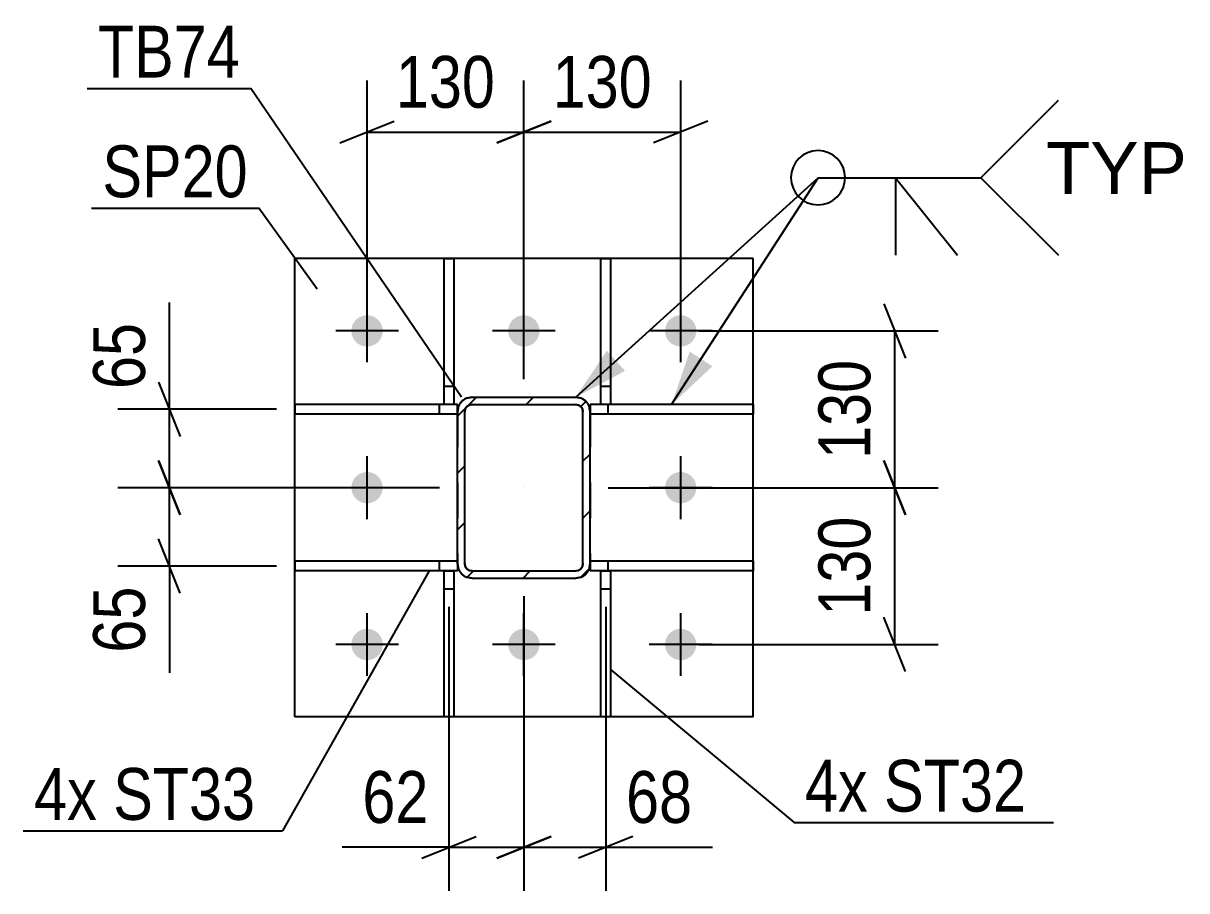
# Model space of a CAD drawing. Header units: millimetres. Extents: x 0 to 841, y 0 to 594.
# Drawn here: x 284.9 to 349.2, y 151.2 to 199.2 of the extents above; entities that cross this region are included whole.
import ezdxf

# ---------------------------------------------------------------- set-up
doc = ezdxf.new("R2010")
doc.units = ezdxf.units.MM
doc.linetypes.add('DXK_LINE_DOT2', pattern=[3.9198, 1.9599, -1.9599])
doc.linetypes.add('DXK_LINE_DOT3', pattern=[5.9187, 2.979, -0.9799, 0.9799, -0.9799])
doc.styles.add('Arial', font='ARIAL.TTF', dxfattribs={"height": 0.2})
doc.styles.add('Arial Narrow', font='ARIALN.TTF', dxfattribs={"height": 0.2})

# ---------------------------------------------------------------- blocks, each defined once
blk = doc.blocks.new('Part-814553173-6036 - 6002')
at = {"linetype": 'Continuous'}
h = blk.add_hatch(dxfattribs=at)
h.set_pattern_fill('', scale=0.7, style=0, pattern_type=0)
h.set_pattern_definition([(45, (315.97, 178.2634), (-1.57154, 1.57154), [])])
h.paths.add_polyline_path([(316.143, 178.004), (315.97, 178.263), (315.711, 178.437), (315.404, 178.498), (309.671, 178.498), (309.365, 178.437), (309.105, 178.263), (308.932, 178.004), (308.871, 177.698), (308.871, 169.298), (308.932, 168.992), (309.105, 168.732), (309.365, 168.559), (309.671, 168.498), (315.404, 168.498), (315.711, 168.559), (315.97, 168.732), (316.143, 168.992), (316.204, 169.298), (316.204, 177.698)])
h.paths.add_polyline_path([(315.804, 169.298), (315.774, 169.145), (315.687, 169.015), (315.557, 168.928), (315.404, 168.898), (309.671, 168.898), (309.518, 168.928), (309.388, 169.015), (309.301, 169.145), (309.271, 169.298), (309.271, 177.698), (309.301, 177.851), (309.388, 177.981), (309.518, 178.067), (309.671, 178.098), (315.404, 178.098), (315.557, 178.067), (315.687, 177.981), (315.774, 177.851), (315.804, 177.698)])
at = {"color": 7, "linetype": 'DXK_LINE_DOT2'}
for p, q in [((309.365, 178.437), (309.671, 178.498)), ((309.671, 178.498), (315.404, 178.498)), ((315.404, 178.498), (315.711, 178.437)), ((308.871, 177.698), (308.932, 178.004)), ((308.871, 177.698), (308.871, 169.298)), ((309.301, 177.851), (309.271, 177.698)), ((309.271, 169.298), (309.271, 177.698)), ((309.388, 177.981), (309.301, 177.851)), ((309.518, 178.067), (309.388, 177.981)), ((309.671, 178.098), (309.518, 178.067)), ((309.671, 178.098), (315.404, 178.098)), ((315.557, 178.067), (315.404, 178.098)), ((315.687, 177.981), (315.557, 178.067)), ((315.774, 177.851), (315.687, 177.981)), ((315.804, 177.698), (315.774, 177.851)), ((315.804, 169.298), (315.804, 177.698)), ((316.143, 178.004), (316.204, 177.698)), ((316.204, 177.698), (316.204, 169.298)), ((308.932, 168.992), (308.871, 169.298)), ((309.271, 169.298), (309.301, 169.145)), ((309.301, 169.145), (309.388, 169.015)), ((315.687, 169.015), (315.774, 169.145)), ((315.774, 169.145), (315.804, 169.298)), ((316.204, 169.298), (316.143, 168.992)), ((309.671, 168.498), (309.365, 168.559)), ((309.388, 169.015), (309.518, 168.928)), ((309.518, 168.928), (309.671, 168.898)), ((309.671, 168.898), (315.404, 168.898)), ((309.671, 168.498), (315.404, 168.498)), ((315.404, 168.898), (315.557, 168.928)), ((315.711, 168.559), (315.404, 168.498)), ((315.557, 168.928), (315.687, 169.015))]:
    blk.add_line(p, q, dxfattribs=at)
at = {"color": 2, "linetype": 'Continuous'}
for p, q in [((309.671, 178.498), (309.365, 178.437)), ((309.671, 178.498), (315.404, 178.498)), ((315.711, 178.437), (315.404, 178.498)), ((308.932, 178.004), (308.871, 177.698)), ((308.871, 169.298), (308.871, 177.698)), ((309.271, 177.698), (309.301, 177.851)), ((309.271, 169.298), (309.271, 177.698)), ((309.301, 177.851), (309.388, 177.981)), ((309.388, 177.981), (309.518, 178.067)), ((309.518, 178.067), (309.671, 178.098)), ((309.671, 178.098), (315.404, 178.098)), ((315.404, 178.098), (315.557, 178.067)), ((315.557, 178.067), (315.687, 177.981)), ((315.687, 177.981), (315.774, 177.851)), ((315.774, 177.851), (315.804, 177.698)), ((315.804, 169.298), (315.804, 177.698)), ((316.204, 177.698), (316.143, 178.004)), ((316.204, 169.298), (316.204, 177.698)), ((308.871, 169.298), (308.932, 168.992)), ((309.301, 169.145), (309.271, 169.298)), ((309.388, 169.015), (309.301, 169.145)), ((315.774, 169.145), (315.687, 169.015)), ((315.804, 169.298), (315.774, 169.145)), ((316.143, 168.992), (316.204, 169.298)), ((309.365, 168.559), (309.671, 168.498)), ((309.518, 168.928), (309.388, 169.015)), ((309.671, 168.898), (309.518, 168.928)), ((309.671, 168.898), (315.404, 168.898)), ((309.671, 168.498), (315.404, 168.498)), ((315.557, 168.928), (315.404, 168.898)), ((315.404, 168.498), (315.711, 168.559)), ((315.687, 169.015), (315.557, 168.928))]:
    blk.add_line(p, q, dxfattribs=at)
at = {"color": 7, "linetype": 'DXK_LINE_DOT3'}
blk.add_line((312.538, 173.498), (312.538, 173.498), dxfattribs=at)
at = {"color": 7, "linetype": 'DXK_LINE_DOT2'}
for centre, start, end in [((309.671, 177.698), 112.5, 157.5), ((315.404, 177.698), 22.5, 67.5), ((309.671, 169.298), 202.5, 247.5), ((315.404, 169.298), 292.5, 337.5)]:
    blk.add_arc(centre, 0.8, start, end, dxfattribs=at)
at = {"color": 2, "linetype": 'Continuous'}
for centre, start, end in [((309.671, 177.698), 112.5, 157.5), ((315.404, 177.698), 22.5, 67.5), ((309.671, 169.298), 202.5, 247.5), ((315.404, 169.298), 292.5, 337.5)]:
    blk.add_arc(centre, 0.8, start, end, dxfattribs=at)
blk = doc.blocks.new('Part-814553173-6048 - 6002')
at = {"color": 2, "linetype": 'Continuous'}
for p, q in [((299.871, 160.831), (299.871, 186.164)), ((325.204, 186.164), (299.871, 186.164)), ((325.204, 160.831), (325.204, 186.164)), ((325.204, 160.831), (299.871, 160.831))]:
    blk.add_line(p, q, dxfattribs=at)
blk = doc.blocks.new('Part-814553173-6063 - 6002')
at = {"color": 2, "linetype": 'Continuous'}
for p, q in [((325.205, 169.429), (316.205, 169.429)), ((316.205, 169.3), (316.205, 168.896)), ((325.205, 169.429), (325.205, 168.896)), ((316.794, 168.896), (316.205, 168.896)), ((325.205, 168.896), (317.327, 168.896))]:
    blk.add_line(p, q, dxfattribs=at)
at = {"color": 7, "linetype": 'DXK_LINE_DOT2'}
for p, q in [((316.205, 169.429), (316.205, 169.3)), ((317.205, 168.896), (317.205, 169.429)), ((317.327, 168.896), (316.794, 168.896))]:
    blk.add_line(p, q, dxfattribs=at)
blk = doc.blocks.new('Part-814553173-6114 - 6002')
at = {"color": 2, "linetype": 'Continuous'}
for p, q in [((308.127, 178.103), (308.127, 186.163)), ((308.127, 186.163), (308.661, 186.163)), ((308.661, 186.163), (308.661, 178.103)), ((308.661, 178.103), (308.127, 178.103))]:
    blk.add_line(p, q, dxfattribs=at)
at = {"color": 7, "linetype": 'DXK_LINE_DOT2'}
blk.add_line((308.127, 179.103), (308.661, 179.103), dxfattribs=at)
blk = doc.blocks.new('Part-814553173-6109 - 6002')
at = {"color": 2, "linetype": 'Continuous'}
for p, q in [((316.794, 178.103), (316.794, 186.163)), ((316.794, 186.163), (317.327, 186.163)), ((317.327, 186.163), (317.327, 178.103)), ((317.327, 178.103), (316.794, 178.103))]:
    blk.add_line(p, q, dxfattribs=at)
at = {"color": 7, "linetype": 'DXK_LINE_DOT2'}
blk.add_line((316.794, 179.103), (317.327, 179.103), dxfattribs=at)
blk = doc.blocks.new('Part-814553173-6119 - 6002')
at = {"color": 2, "linetype": 'Continuous'}
for p, q in [((316.794, 160.829), (316.794, 168.903)), ((316.794, 168.903), (317.327, 168.903)), ((317.327, 168.903), (317.327, 160.829)), ((317.327, 160.829), (316.794, 160.829))]:
    blk.add_line(p, q, dxfattribs=at)
at = {"color": 7, "linetype": 'DXK_LINE_DOT2'}
blk.add_line((316.794, 167.903), (317.327, 167.903), dxfattribs=at)
blk = doc.blocks.new('Part-814553173-6129 - 6002')
at = {"color": 2, "linetype": 'Continuous'}
for p, q in [((325.205, 178.096), (316.205, 178.096)), ((316.205, 178.096), (316.205, 177.695)), ((325.205, 177.563), (316.205, 177.563)), ((325.205, 178.096), (325.205, 177.563))]:
    blk.add_line(p, q, dxfattribs=at)
at = {"color": 7, "linetype": 'DXK_LINE_DOT2'}
for p, q in [((316.205, 177.695), (316.205, 177.563)), ((317.205, 177.563), (317.205, 178.096))]:
    blk.add_line(p, q, dxfattribs=at)
blk = doc.blocks.new('Bolt-814553173-6132 - 6002')
at = {"linetype": 'Continuous'}
for points in [[(303.004, 182.164, -1), (304.738, 182.164, -1)], [(311.671, 182.164, -1), (313.404, 182.164, -1)], [(320.338, 182.164, -1), (322.071, 182.164, -1)], [(303.004, 173.498, -1), (304.738, 173.498, -1)], [(320.338, 173.498, -1), (322.071, 173.498, -1)], [(303.004, 164.831, -1), (304.738, 164.831, -1)], [(311.671, 164.831, -1), (313.404, 164.831, -1)], [(320.338, 164.831, -1), (322.071, 164.831, -1)]]:
    blk.add_hatch(color=1, dxfattribs=at).paths.add_polyline_path(points)
at = {"color": 1, "linetype": 'Continuous'}
for p, q in [((303.871, 180.431), (303.871, 183.898)), ((312.538, 180.431), (312.538, 183.898)), ((321.204, 180.431), (321.204, 183.898)), ((305.604, 182.164), (302.138, 182.164)), ((314.271, 182.164), (310.804, 182.164)), ((322.938, 182.164), (319.471, 182.164)), ((303.871, 171.764), (303.871, 175.231)), ((321.204, 171.764), (321.204, 175.231)), ((305.604, 173.498), (302.138, 173.498)), ((322.938, 173.498), (319.471, 173.498)), ((303.871, 163.098), (303.871, 166.564)), ((312.538, 163.098), (312.538, 166.564)), ((321.204, 163.098), (321.204, 166.564)), ((305.604, 164.831), (302.138, 164.831)), ((314.271, 164.831), (310.804, 164.831)), ((322.938, 164.831), (319.471, 164.831))]:
    blk.add_line(p, q, dxfattribs=at)
blk = doc.blocks.new('Part-814553173-6146 - 6002')
at = {"color": 2, "linetype": 'Continuous'}
for p, q in [((308.127, 160.829), (308.128, 168.903)), ((308.128, 168.903), (308.661, 168.903)), ((308.661, 168.903), (308.661, 160.829)), ((308.661, 160.829), (308.127, 160.829))]:
    blk.add_line(p, q, dxfattribs=at)
at = {"color": 7, "linetype": 'DXK_LINE_DOT2'}
blk.add_line((308.128, 167.903), (308.661, 167.903), dxfattribs=at)
blk = doc.blocks.new('Part-814553173-6151 - 6002')
at = {"color": 2, "linetype": 'Continuous'}
for p, q in [((308.871, 178.096), (299.871, 178.096)), ((299.871, 178.096), (299.871, 177.563)), ((308.871, 177.562), (299.871, 177.563)), ((308.871, 177.698), (308.871, 178.096))]:
    blk.add_line(p, q, dxfattribs=at)
at = {"color": 7, "linetype": 'DXK_LINE_DOT2'}
for p, q in [((307.871, 177.563), (307.871, 178.096)), ((308.871, 177.698), (308.871, 177.562))]:
    blk.add_line(p, q, dxfattribs=at)
blk = doc.blocks.new('Part-814553173-6158 - 6002')
at = {"color": 2, "linetype": 'Continuous'}
for p, q in [((308.871, 169.429), (299.871, 169.429)), ((299.871, 169.429), (299.871, 168.896)), ((308.871, 169.298), (308.871, 168.896)), ((308.128, 168.896), (299.871, 168.896)), ((308.871, 168.896), (308.661, 168.896))]:
    blk.add_line(p, q, dxfattribs=at)
at = {"color": 7, "linetype": 'DXK_LINE_DOT2'}
for p, q in [((307.871, 168.896), (307.871, 169.429)), ((308.871, 169.298), (308.871, 169.429)), ((308.661, 168.896), (308.128, 168.896))]:
    blk.add_line(p, q, dxfattribs=at)
blk = doc.blocks.new('StraightDimension-814553173-6261 - 6002')
at = {"color": 7, "linetype": 'Continuous'}
for p, q in [((303.871, 183.164), (303.871, 196.002)), ((312.538, 179.498), (312.538, 196.002)), ((302.371, 192.552), (305.371, 193.752)), ((314.038, 193.752), (311.038, 192.552)), ((303.871, 193.152), (312.538, 193.152))]:
    blk.add_line(p, q, dxfattribs=at)
at = {"color": 0}
blk.add_wipeout([(311.547, 193.902), (311.547, 198.102), (304.862, 198.102), (304.862, 193.902)], dxfattribs=at)
at = {"color": 3, "style": 'Arial Narrow'}
blk.add_text('130', height=2.8633, dxfattribs=at).set_placement((305.462, 194.502))
blk = doc.blocks.new('StraightDimension-814553173-6254 - 6002')
at = {"color": 7, "linetype": 'Continuous'}
for p, q in [((292.347, 174.998), (293.547, 171.998)), ((307.871, 173.498), (290.097, 173.498)), ((292.947, 169.163), (292.947, 173.498)), ((293.547, 167.663), (292.347, 170.663)), ((298.871, 169.163), (290.097, 169.163)), ((292.947, 169.163), (292.947, 163.256)), ((292.947, 169.163), (292.947, 163.256))]:
    blk.add_line(p, q, dxfattribs=at)
at = {"color": 0}
blk.add_wipeout([(292.197, 168.638), (287.997, 168.638), (287.997, 163.781), (292.197, 163.781)], dxfattribs=at)
at = {"color": 3, "style": 'Arial Narrow'}
blk.add_text('65', height=2.8633, rotation=90.00021, dxfattribs=at).set_placement((291.597, 164.381))
blk = doc.blocks.new('StraightDimension-814553173-6280 - 6002')
at = {"color": 7, "linetype": 'Continuous'}
for p, q in [((312.538, 167.498), (312.538, 151.216)), ((308.394, 166.903), (308.394, 151.216)), ((306.894, 153.016), (309.894, 154.216)), ((314.038, 154.216), (311.038, 153.016)), ((308.394, 153.616), (302.488, 153.616)), ((308.394, 153.616), (302.488, 153.616)), ((308.394, 153.616), (312.538, 153.616))]:
    blk.add_line(p, q, dxfattribs=at)
at = {"color": 0}
blk.add_wipeout([(307.869, 154.366), (307.869, 158.566), (303.013, 158.566), (303.013, 154.366)], dxfattribs=at)
at = {"color": 3, "style": 'Arial Narrow'}
blk.add_text('62', height=2.8633, dxfattribs=at).set_placement((303.613, 154.966))
blk = doc.blocks.new('StraightDimension-814553173-6227 - 6002')
at = {"color": 7, "linetype": 'Continuous'}
for p, q in [((332.432, 183.664), (333.632, 180.664)), ((322.204, 182.164), (335.432, 182.164)), ((333.032, 173.498), (333.032, 182.164)), ((333.632, 171.998), (332.432, 174.998)), ((317.204, 173.498), (335.432, 173.498))]:
    blk.add_line(p, q, dxfattribs=at)
at = {"color": 0}
blk.add_wipeout([(332.282, 181.173), (328.082, 181.173), (328.082, 174.489), (332.282, 174.489)], dxfattribs=at)
at = {"color": 3, "style": 'Arial Narrow'}
blk.add_text('130', height=2.8633, rotation=90.00021, dxfattribs=at).set_placement((331.682, 175.089))
blk = doc.blocks.new('StraightDimension-814553173-6237 - 6002')
at = {"color": 7, "linetype": 'Continuous'}
for p, q in [((332.432, 174.998), (333.632, 171.998)), ((317.204, 173.498), (335.432, 173.498)), ((333.032, 164.831), (333.032, 173.498)), ((333.632, 163.331), (332.432, 166.331)), ((322.204, 164.831), (335.432, 164.831))]:
    blk.add_line(p, q, dxfattribs=at)
at = {"color": 0}
blk.add_wipeout([(332.282, 172.507), (328.082, 172.507), (328.082, 165.822), (332.282, 165.822)], dxfattribs=at)
at = {"color": 3, "style": 'Arial Narrow'}
blk.add_text('130', height=2.8633, rotation=90.00021, dxfattribs=at).set_placement((331.682, 166.422))
blk = doc.blocks.new('StraightDimension-814553173-6248 - 6002')
at = {"color": 7, "linetype": 'Continuous'}
for p, q in [((292.947, 177.829), (292.947, 183.736)), ((292.947, 177.829), (292.947, 183.736)), ((292.347, 179.329), (293.547, 176.329)), ((298.871, 177.829), (290.097, 177.829)), ((292.947, 173.498), (292.947, 177.829)), ((293.547, 171.998), (292.347, 174.998)), ((307.871, 173.498), (290.097, 173.498))]:
    blk.add_line(p, q, dxfattribs=at)
at = {"color": 0}
blk.add_wipeout([(292.197, 183.211), (287.997, 183.211), (287.997, 178.354), (292.197, 178.354)], dxfattribs=at)
at = {"color": 3, "style": 'Arial Narrow'}
blk.add_text('65', height=2.8633, rotation=90.00021, dxfattribs=at).set_placement((291.597, 178.954))
blk = doc.blocks.new('StraightDimension-814553173-6270 - 6002')
at = {"color": 7, "linetype": 'Continuous'}
for p, q in [((312.538, 179.498), (312.538, 196.002)), ((321.204, 183.164), (321.204, 196.002)), ((311.038, 192.552), (314.038, 193.752)), ((322.704, 193.752), (319.704, 192.552)), ((312.538, 193.152), (321.204, 193.152))]:
    blk.add_line(p, q, dxfattribs=at)
at = {"color": 0}
blk.add_wipeout([(320.213, 193.902), (320.213, 198.102), (313.529, 198.102), (313.529, 193.902)], dxfattribs=at)
at = {"color": 3, "style": 'Arial Narrow'}
blk.add_text('130', height=2.8633, dxfattribs=at).set_placement((314.129, 194.502))
blk = doc.blocks.new('StraightDimension-814553173-6290 - 6002')
at = {"color": 7, "linetype": 'Continuous'}
for p, q in [((312.538, 167.498), (312.538, 151.216)), ((317.061, 166.903), (317.061, 151.216)), ((311.038, 153.016), (314.038, 154.216)), ((318.561, 154.216), (315.561, 153.016)), ((312.538, 153.616), (317.061, 153.616)), ((317.061, 153.616), (322.967, 153.616)), ((317.061, 153.616), (322.967, 153.616))]:
    blk.add_line(p, q, dxfattribs=at)
at = {"color": 0}
blk.add_wipeout([(322.442, 154.366), (322.442, 158.566), (317.586, 158.566), (317.586, 154.366)], dxfattribs=at)
at = {"color": 3, "style": 'Arial Narrow'}
blk.add_text('68', height=2.8633, dxfattribs=at).set_placement((318.186, 154.966))
blk = doc.blocks.new('Mark-814553173-6044 - 6002')
at = {"color": 30, "linetype": 'Continuous'}
for p in [(288.645, 188.956), (301.107, 184.478)]:
    blk.add_line(p, (297.884, 188.956), dxfattribs=at)
at = {"color": 0}
blk.add_wipeout([(297.284, 189.556), (297.284, 192.556), (289.245, 192.556), (289.245, 189.556)], dxfattribs=at)
blk.add_wipeout([(297.284, 189.556), (297.284, 192.556), (289.245, 192.556), (289.245, 189.556)], dxfattribs=at)
at = {"color": 3, "style": 'Arial Narrow'}
blk.add_text('SP20', height=2.8633, dxfattribs=at).set_placement((289.245, 189.556))
blk = doc.blocks.new('Mark-814553173-6032 - 6002')
at = {"color": 30, "linetype": 'Continuous'}
for p in [(288.393, 195.571), (309.087, 178.498)]:
    blk.add_line(p, (297.447, 195.571), dxfattribs=at)
at = {"color": 0}
blk.add_wipeout([(296.847, 196.171), (296.847, 199.171), (288.993, 199.171), (288.993, 196.171)], dxfattribs=at)
blk.add_wipeout([(296.847, 196.171), (296.847, 199.171), (288.993, 199.171), (288.993, 196.171)], dxfattribs=at)
at = {"color": 3, "style": 'Arial Narrow'}
blk.add_text('TB74', height=2.8633, dxfattribs=at).set_placement((288.993, 196.171))
blk = doc.blocks.new('MarkSet-814553173-6382 - 6002')
at = {"color": 30, "linetype": 'Continuous'}
for p, q in [((317.317, 163.439), (327.475, 154.99)), ((327.475, 154.99), (341.801, 154.99))]:
    blk.add_line(p, q, dxfattribs=at)
at = {"color": 0}
for points in [[(331.547, 155.59), (331.547, 158.59), (328.075, 158.59), (328.075, 155.59)], [(340.301, 155.59), (340.301, 158.59), (332.447, 158.59), (332.447, 155.59)]]:
    blk.add_wipeout(points, dxfattribs=at)
for points in [[(331.547, 155.59), (331.547, 158.59), (328.075, 158.59), (328.075, 155.59)], [(340.301, 155.59), (340.301, 158.59), (332.447, 158.59), (332.447, 155.59)]]:
    blk.add_wipeout(points, dxfattribs=at)
at = {"color": 3, "style": 'Arial Narrow'}
for s, p in [('4x', (328.075, 155.59)), ('ST32', (332.447, 155.59))]:
    blk.add_text(s, height=2.8633, dxfattribs=at).set_placement(p)
blk = doc.blocks.new('WeldMark-814553173-6299 - 6002')
at = {"linetype": 'Continuous'}
for points in [[(318.131, 179.956), (315.404, 178.498), (317.124, 181.068)], [(322.962, 180.21), (320.705, 178.096), (321.702, 181.023)]]:
    blk.add_hatch(color=30, dxfattribs=at).paths.add_polyline_path(points)
at = {"color": 30, "linetype": 'Continuous'}
for p, q in [((315.404, 178.498), (328.797, 190.633)), ((320.705, 178.096), (328.797, 190.633)), ((328.797, 190.633), (337.797, 190.633))]:
    blk.add_line(p, q, dxfattribs=at)
at = {"color": 3, "linetype": 'Continuous'}
for q in [(336.511, 186.347), (333.083, 186.347)]:
    blk.add_line((333.083, 190.633), q, dxfattribs=at)
for start, end in [(90, 270), (270, 90)]:
    blk.add_arc((328.797, 190.633), 1.5, start, end, dxfattribs=at)
at = {"color": 0, "linetype": 'Continuous'}
blk.add_wipeout([(349.173, 189.733), (349.173, 192.733), (341.397, 192.733), (341.397, 189.733)], dxfattribs=at)
blk.add_wipeout([(349.173, 189.733), (349.173, 192.733), (341.397, 192.733), (341.397, 189.733)], dxfattribs=at)
at = {"color": 3, "linetype": 'Continuous'}
for q in [(342.083, 194.918), (342.083, 186.347)]:
    blk.add_line((337.797, 190.633), q, dxfattribs=at)
at = {"color": 3, "linetype": 'Continuous', "style": 'Arial'}
blk.add_text('TYP', height=2.8652, dxfattribs=at).set_placement((341.397, 189.733))
blk = doc.blocks.new('MarkSet-814553173-6352 - 6002')
at = {"color": 30, "linetype": 'Continuous'}
for p in [(307.297, 168.896), (284.87, 154.535)]:
    blk.add_line(p, (299.197, 154.535), dxfattribs=at)
at = {"color": 0}
for points in [[(288.942, 155.135), (288.942, 158.135), (285.47, 158.135), (285.47, 155.135)], [(297.697, 155.135), (297.697, 158.135), (289.842, 158.135), (289.842, 155.135)]]:
    blk.add_wipeout(points, dxfattribs=at)
for points in [[(288.942, 155.135), (288.942, 158.135), (285.47, 158.135), (285.47, 155.135)], [(297.697, 155.135), (297.697, 158.135), (289.842, 158.135), (289.842, 155.135)]]:
    blk.add_wipeout(points, dxfattribs=at)
at = {"color": 3, "style": 'Arial Narrow'}
for s, p in [('4x', (285.47, 155.135)), ('ST33', (289.842, 155.135))]:
    blk.add_text(s, height=2.8633, dxfattribs=at).set_placement(p)

msp = doc.modelspace()

# ---------------------------------------------------------------- block references
for name in ['Part-814553173-6048 - 6002', 'Part-814553173-6114 - 6002', 'Part-814553173-6109 - 6002', 'Bolt-814553173-6132 - 6002', 'Part-814553173-6036 - 6002', 'Part-814553173-6151 - 6002', 'Part-814553173-6129 - 6002', 'Part-814553173-6158 - 6002', 'Part-814553173-6063 - 6002', 'Part-814553173-6146 - 6002', 'Part-814553173-6119 - 6002']:
    msp.add_blockref(name, (0, 0))

# ---------------------------------------------------------------- next in the draw order: block references
for name in ['StraightDimension-814553173-6261 - 6002', 'Mark-814553173-6044 - 6002', 'StraightDimension-814553173-6227 - 6002', 'StraightDimension-814553173-6254 - 6002']:
    msp.add_blockref(name, (0, 0))

# ---------------------------------------------------------------- next in the draw order: block references
for name in ['StraightDimension-814553173-6270 - 6002', 'StraightDimension-814553173-6248 - 6002', 'StraightDimension-814553173-6237 - 6002', 'StraightDimension-814553173-6280 - 6002']:
    msp.add_blockref(name, (0, 0))

# ---------------------------------------------------------------- next in the draw order: block references
for name in ['Mark-814553173-6032 - 6002', 'WeldMark-814553173-6299 - 6002', 'MarkSet-814553173-6352 - 6002', 'StraightDimension-814553173-6290 - 6002']:
    msp.add_blockref(name, (0, 0))

# ---------------------------------------------------------------- next in the draw order: block references
msp.add_blockref('MarkSet-814553173-6382 - 6002', (0, 0))

doc.saveas('drawing.dxf')
